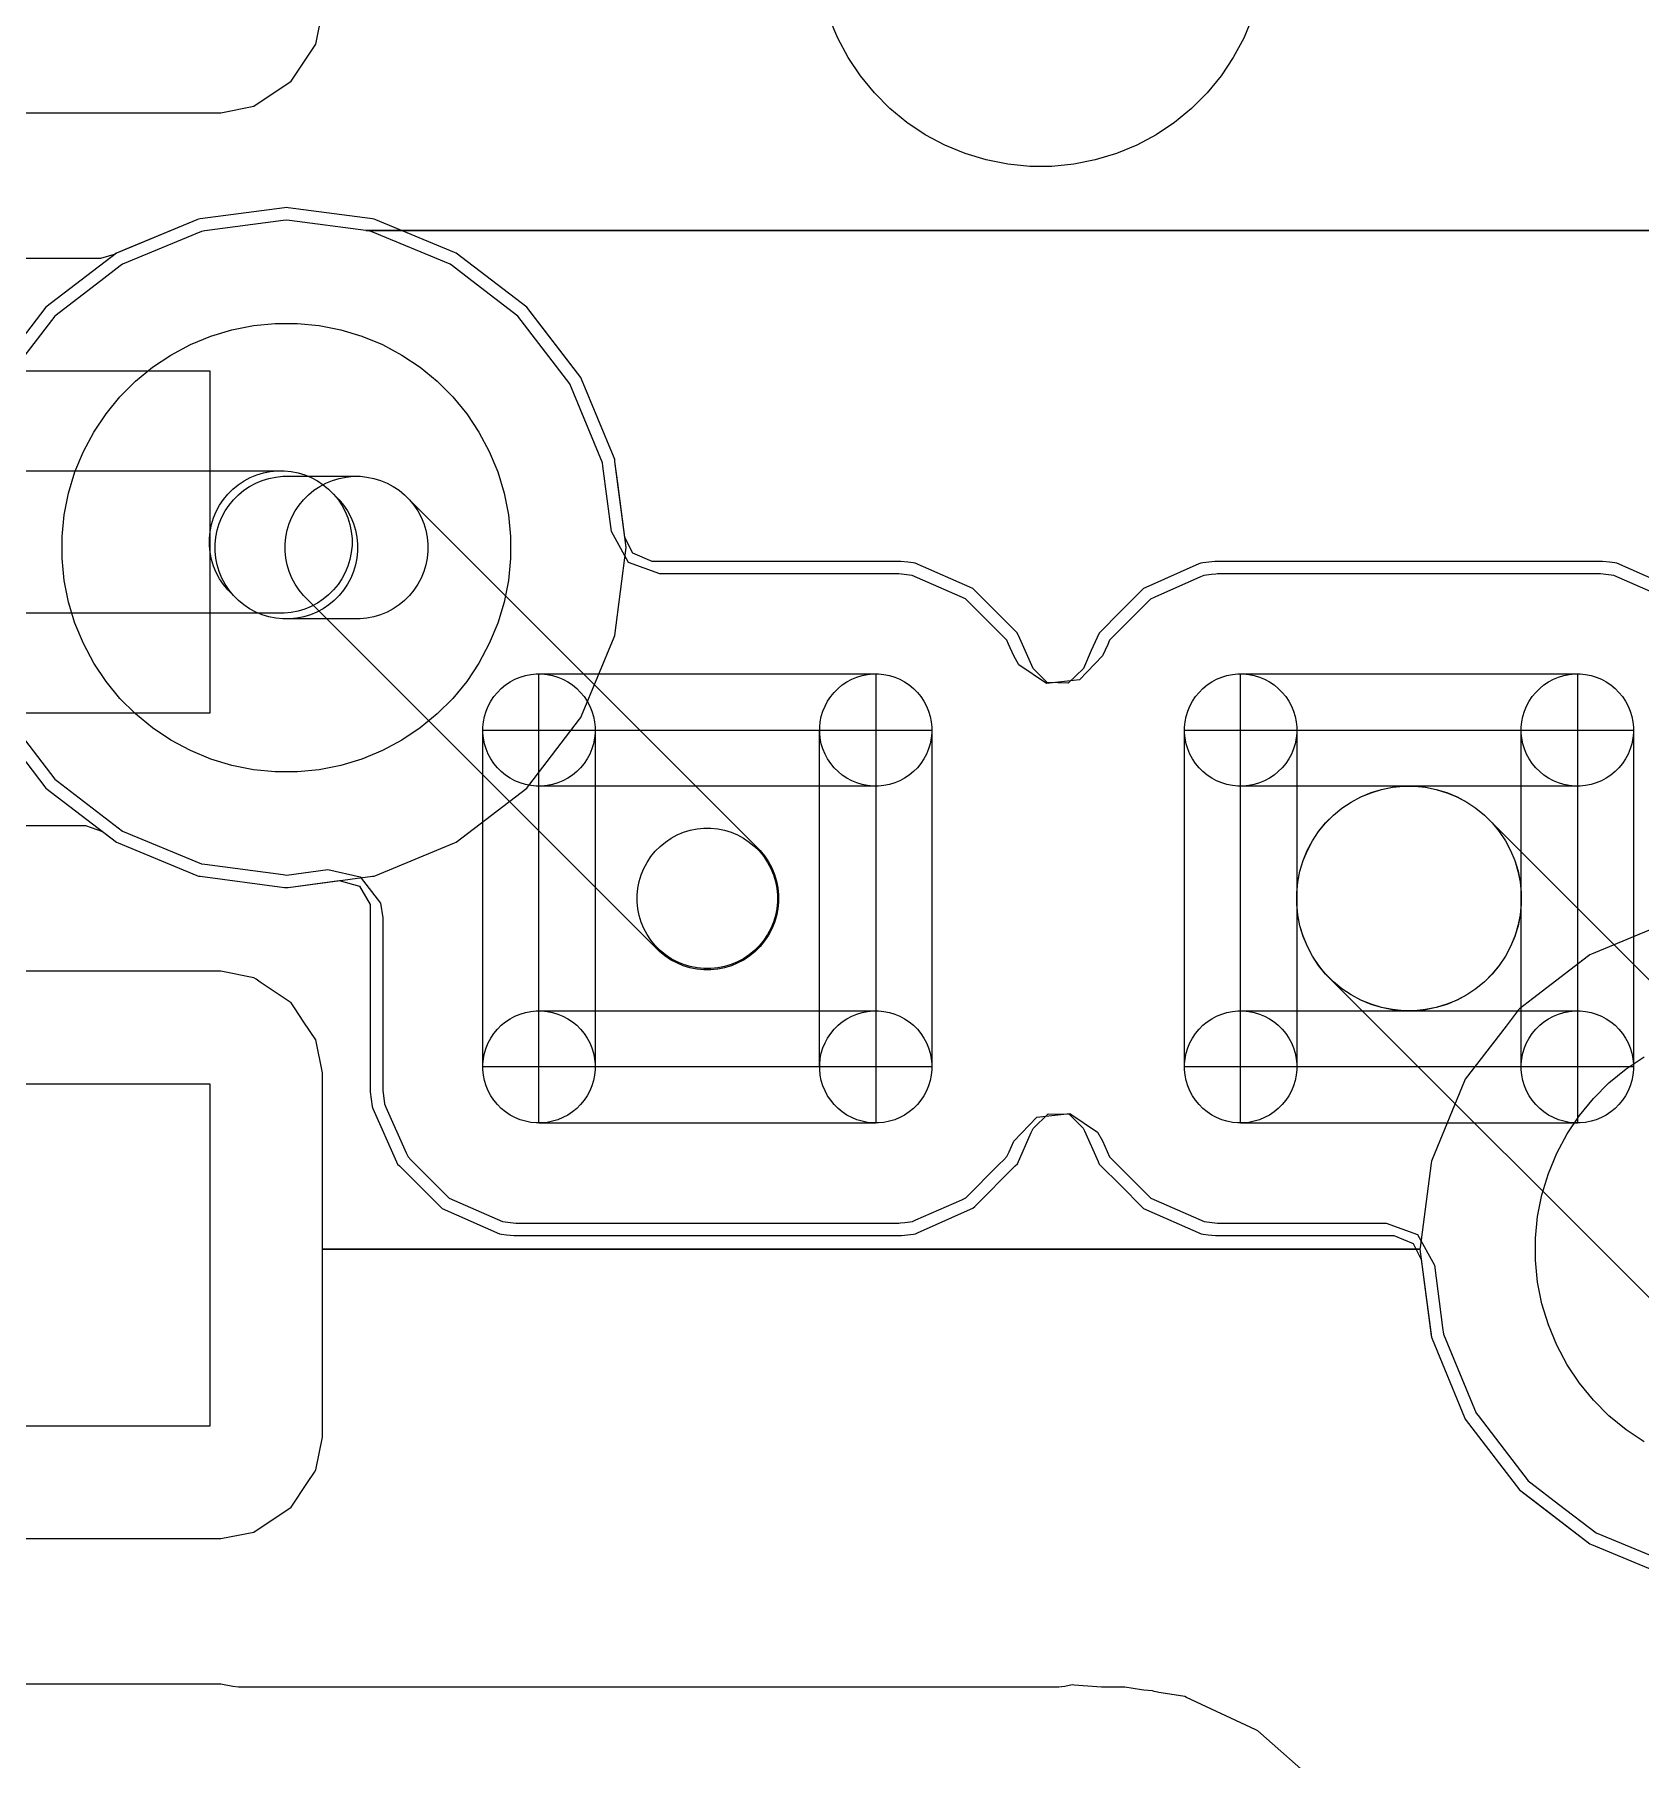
# Model space of a CAD drawing. Extents: x 125179 to 173800, y -108200 to -87800.
# Drawn here: x 146807 to 149669, y -100037 to -96965 of the extents above; entities that cross this region are included whole.
import ezdxf

# ---------------------------------------------------------------- set-up
doc = ezdxf.new("R2010")
doc.units = 0
doc.layers.add('L2D0_Cu1', color=1, linetype='CONTINUOUS')
doc.layers.add('L4D0_Cu2', color=2, linetype='CONTINUOUS')

msp = doc.modelspace()

# ---------------------------------------------------------------- linework, layer by layer
at = {"layer": 'L2D0_Cu1'}
for points in [[(145187.751, -97103.9), (147139.548, -97103.9), (147198.031, -97092.267), (147264.352, -97047.952), (147308.667, -96981.631), (147320.3, -96923.148)], [(148976.618, -96934.756), (148961.596, -96971.022), (148943.091, -97005.641), (148921.283, -97038.28), (148896.38, -97068.624), (148868.624, -97096.38), (148838.28, -97121.283), (148805.641, -97143.091), (148771.022, -97161.596), (148734.756, -97176.618), (148697.192, -97188.013), (148658.692, -97195.671), (148619.627, -97199.518), (148580.373, -97199.518), (148541.308, -97195.671), (148502.808, -97188.013), (148465.244, -97176.618), (148428.978, -97161.596), (148394.359, -97143.091), (148361.72, -97121.283), (148331.376, -97096.38), (148303.62, -97068.624), (148278.717, -97038.28), (148256.909, -97005.641), (148238.404, -96971.022), (148223.382, -96934.756)], [(144890.252, -98373.9), (146898.425, -98373.9), (146928.252, -98384.024), (146953.159, -98403.136), (146956.122, -98404.363), (146956.125, -98404.365), (147096.272, -98462.416), (147096.276, -98462.417), (147099.238, -98463.644), (147102.419, -98464.063), (147102.42, -98464.063), (147252.817, -98483.863), (147256, -98484.282), (147259.183, -98483.863), (147409.58, -98464.063), (147409.581, -98464.063), (147412.762, -98463.644), (147415.724, -98462.417), (147415.728, -98462.416), (147555.875, -98404.365), (147555.878, -98404.363), (147558.841, -98403.136), (147684.282, -98306.882), (147687.77, -98302.337), (147778.58, -98183.99), (147780.536, -98181.441), (147781.765, -98178.475), (147839.816, -98038.328), (147839.817, -98038.324), (147841.044, -98035.362), (147861.682, -97878.6), (147846.577, -97763.863), (147841.463, -97725.02), (147841.463, -97725.019), (147841.044, -97721.838), (147839.817, -97718.876), (147839.816, -97718.872), (147781.765, -97578.725), (147781.763, -97578.722), (147780.536, -97575.759), (147707.624, -97480.738), (147686.238, -97452.867), (147684.282, -97450.318), (147558.841, -97354.064), (147555.878, -97352.837), (147555.875, -97352.835), (147415.728, -97294.784), (147415.724, -97294.783), (147412.762, -97293.556), (147409.581, -97293.137), (147409.58, -97293.137), (147259.183, -97273.337), (147256, -97272.918), (147252.817, -97273.337), (147102.42, -97293.137), (147102.419, -97293.137), (147099.238, -97293.556), (147096.276, -97294.783), (147096.272, -97294.784), (146968.721, -97347.618), (146953.159, -97354.064), (146950.612, -97356.019), (146949.369, -97356.736), (146924.87, -97363.3), (145349.151, -97363.3)], [(146623.761, -97741.6), (147252.239, -97741.6), (147264.657, -97742.823), (147276.896, -97745.257), (147288.837, -97748.88), (147300.365, -97753.655), (147311.37, -97759.537), (147321.745, -97766.47), (147331.391, -97774.386), (147340.214, -97783.209), (147348.13, -97792.855), (147355.063, -97803.23), (147360.945, -97814.235), (147365.72, -97825.763), (147369.343, -97837.704), (147371.777, -97849.943), (147373, -97862.361), (147373, -97874.839), (147371.777, -97887.257), (147369.343, -97899.496), (147365.72, -97911.437), (147360.945, -97922.965), (147355.063, -97933.97), (147348.13, -97944.345), (147340.214, -97953.991), (147331.391, -97962.814), (147321.745, -97970.73), (147311.37, -97977.663), (147300.365, -97983.545), (147288.837, -97988.32), (147276.896, -97991.943), (147264.657, -97994.377), (147252.239, -97995.6), (146623.761, -97995.6)], [(149721.272, -98544.784), (149581.125, -98602.835), (149581.122, -98602.837), (149578.159, -98604.064), (149575.61, -98606.02), (149476.101, -98682.376), (149452.718, -98700.318), (149450.762, -98702.867), (149429.189, -98730.982), (149356.464, -98825.759), (149355.237, -98828.722), (149355.235, -98828.725), (149297.184, -98968.872), (149297.183, -98968.876), (149295.956, -98971.838), (149295.537, -98975.019), (149295.537, -98975.02), (149275.737, -99125.417), (149275.318, -99128.6), (147320.3, -99128.6), (147320.3, -98814.052), (147308.667, -98755.569), (147287.385, -98723.718), (147270.442, -98698.362), (147264.352, -98689.248), (147209.63, -98652.683), (147202.045, -98647.615), (147198.031, -98644.933), (147139.548, -98633.3), (144890.252, -98633.3)], [(149675.359, -99471.691), (149642.72, -99449.883), (149612.376, -99424.98), (149584.62, -99397.224), (149559.717, -99366.88), (149537.909, -99334.241), (149519.404, -99299.622), (149504.382, -99263.356), (149492.987, -99225.792), (149485.329, -99187.292), (149481.482, -99148.227), (149481.482, -99108.973), (149485.329, -99069.908), (149492.987, -99031.408), (149504.382, -98993.844), (149519.404, -98957.578), (149537.909, -98922.959), (149559.717, -98890.32), (149584.62, -98859.976), (149612.376, -98832.22), (149642.72, -98807.317), (149675.359, -98785.509)], [(145349.248, -99643.9), (147139.548, -99643.9), (147198.031, -99632.267), (147264.352, -99587.952), (147293.686, -99544.052), (147305.985, -99525.645), (147308.667, -99521.631), (147320.3, -99463.148), (147320.3, -99128.6), (149275.318, -99128.6), (149295.956, -99285.362), (149297.183, -99288.324), (149297.184, -99288.328), (149355.235, -99428.475), (149356.464, -99431.441), (149452.718, -99556.882), (149578.159, -99653.136), (149581.122, -99654.363), (149581.125, -99654.365), (149721.272, -99712.416)], [(149094.07, -100081.28), (148986.612, -99986.377), (148983.454, -99984.894), (148983.452, -99984.893), (148859.994, -99926.929), (148859.993, -99926.929), (148856.837, -99925.447), (148853.394, -99924.911), (148853.391, -99924.91), (148810.409, -99918.218), (148805.62, -99916.965), (148805.618, -99916.973), (148802.207, -99916.228), (148798.937, -99915.007), (148783.701, -99913.895), (148779.732, -99913.442), (148749.857, -99908.79), (148749.85, -99908.789), (148747.991, -99908.5), (148711.587, -99908.5), (148708.019, -99908.37), (148659.431, -99904.823), (148655.951, -99904.569), (148642.741, -99907.407), (148632.449, -99908.5), (147170.513, -99908.5), (147160.956, -99907.558), (147139.548, -99903.3), (145187.899, -99903.3)]]:
    msp.add_lwpolyline(points, dxfattribs=at)
for points in [[(147236.373, -98278.118), (147197.308, -98274.271), (147158.808, -98266.613), (147121.244, -98255.218), (147084.978, -98240.196), (147050.359, -98221.691), (147017.72, -98199.883), (146987.376, -98174.98), (146959.62, -98147.224), (146934.717, -98116.88), (146912.909, -98084.241), (146894.404, -98049.622), (146879.382, -98013.356), (146867.987, -97975.792), (146860.329, -97937.292), (146856.482, -97898.227), (146856.482, -97858.973), (146860.329, -97819.908), (146867.987, -97781.408), (146879.382, -97743.844), (146894.404, -97707.578), (146912.909, -97672.959), (146934.717, -97640.32), (146959.62, -97609.976), (146987.376, -97582.22), (147017.72, -97557.317), (147050.359, -97535.509), (147084.978, -97517.004), (147121.244, -97501.982), (147158.808, -97490.587), (147197.308, -97482.929), (147236.373, -97479.082), (147275.627, -97479.082), (147314.692, -97482.929), (147353.192, -97490.587), (147390.756, -97501.982), (147427.022, -97517.004), (147461.641, -97535.509), (147494.28, -97557.317), (147524.624, -97582.22), (147552.38, -97609.976), (147577.283, -97640.32), (147599.091, -97672.959), (147617.596, -97707.578), (147632.618, -97743.844), (147644.013, -97781.408), (147651.671, -97819.908), (147655.518, -97858.973), (147655.518, -97898.227), (147651.671, -97937.292), (147644.013, -97975.792), (147632.618, -98013.356), (147617.596, -98049.622), (147599.091, -98084.241), (147577.283, -98116.88), (147552.38, -98147.224), (147524.624, -98174.98), (147494.28, -98199.883), (147461.641, -98221.691), (147427.022, -98240.196), (147390.756, -98255.218), (147353.192, -98266.613), (147314.692, -98274.271), (147275.627, -98278.118)], [(144910, -98173.4), (144910, -97563.8), (147119.8, -97563.8), (147119.8, -98173.4)], [(147249.761, -98005.6), (147237.343, -98004.377), (147225.104, -98001.943), (147213.163, -97998.32), (147201.635, -97993.545), (147190.63, -97987.663), (147180.255, -97980.73), (147170.609, -97972.814), (147151.786, -97953.991), (147143.87, -97944.345), (147136.937, -97933.97), (147131.055, -97922.965), (147126.28, -97911.437), (147122.657, -97899.496), (147120.223, -97887.257), (147119, -97874.839), (147119, -97862.361), (147120.223, -97849.943), (147122.657, -97837.704), (147126.28, -97825.763), (147131.055, -97814.235), (147136.937, -97803.23), (147143.87, -97792.855), (147151.786, -97783.209), (147160.609, -97774.386), (147170.255, -97766.47), (147180.63, -97759.537), (147191.635, -97753.655), (147203.163, -97748.88), (147215.104, -97745.257), (147227.343, -97742.823), (147239.761, -97741.6), (147252.239, -97741.6), (147264.657, -97742.823), (147276.896, -97745.257), (147288.837, -97748.88), (147300.365, -97753.655), (147311.37, -97759.537), (147321.745, -97766.47), (147331.391, -97774.386), (147350.214, -97793.209), (147358.13, -97802.855), (147365.063, -97813.23), (147370.945, -97824.235), (147375.72, -97835.763), (147379.343, -97847.704), (147381.777, -97859.943), (147383, -97872.361), (147383, -97884.839), (147381.777, -97897.257), (147379.343, -97909.496), (147375.72, -97921.437), (147370.945, -97932.965), (147365.063, -97943.97), (147358.13, -97954.345), (147350.214, -97963.991), (147341.391, -97972.814), (147331.745, -97980.73), (147321.37, -97987.663), (147310.365, -97993.545), (147298.837, -97998.32), (147286.896, -98001.943), (147274.657, -98004.377), (147262.239, -98005.6)], [(144910, -99443.4), (144910, -98833.8), (147119.8, -98833.8), (147119.8, -99443.4)]]:
    msp.add_lwpolyline(points, close=True, dxfattribs=at)
at = {"layer": 'L4D0_Cu2'}
for points in [[(156400, -97313.945), (147397.549, -97313.945), (147261.621, -97296.05), (147256, -97295.31), (147250.379, -97296.05), (147110.653, -97314.445), (147110.652, -97314.445), (147105.033, -97315.185), (146964.355, -97373.456), (146959.857, -97376.907), (146959.856, -97376.908), (146925.416, -97403.335), (146843.552, -97466.152), (146750.856, -97586.955), (146692.585, -97727.633), (146672.71, -97878.6), (140497.611, -97878.6), (141080.234, -97296.05), (141591.6, -96784.749), (156400, -96784.749)], [(148976.618, -96934.756), (148961.596, -96971.022), (148943.091, -97005.641), (148921.283, -97038.28), (148896.38, -97068.624), (148868.624, -97096.38), (148838.28, -97121.283), (148805.641, -97143.091), (148771.022, -97161.596), (148734.756, -97176.618), (148697.192, -97188.013), (148658.692, -97195.671), (148619.627, -97199.518), (148580.373, -97199.518), (148541.308, -97195.671), (148502.808, -97188.013), (148465.244, -97176.618), (148428.978, -97161.596), (148394.359, -97143.091), (148361.72, -97121.283), (148331.376, -97096.38), (148303.62, -97068.624), (148278.717, -97038.28), (148256.909, -97005.641), (148238.404, -96971.022), (148223.382, -96934.756)], [(149728.813, -97951.359), (149626.427, -97906.094), (149622.771, -97905.668), (149622.768, -97905.667), (149613.376, -97904.572), (149600.746, -97903.1), (148911.454, -97903.1), (148910.029, -97903.27), (148910.022, -97903.27), (148888.9, -97905.784), (148888.899, -97905.784), (148885.254, -97906.218), (148881.899, -97907.708), (148881.896, -97907.709), (148787.082, -97949.824), (148787.081, -97949.825), (148782.947, -97951.661), (148779.752, -97954.862), (148779.75, -97954.863), (148743.513, -97991.163), (148703.859, -98030.887), (148690.094, -98062.023), (148675.928, -98094.064), (148648.791, -98119.95), (148611.299, -98119.067), (148586.331, -98094.142), (148586.297, -98094.064), (148560.222, -98035.362), (148559.876, -98034.582), (148559.875, -98034.581), (148558.039, -98030.447), (148554.838, -98027.252), (148554.837, -98027.25), (148482.323, -97954.863), (148478.813, -97951.359), (148376.427, -97906.094), (148372.771, -97905.668), (148372.768, -97905.667), (148363.376, -97904.572), (148350.746, -97903.1), (147907.88, -97903.1), (147873.232, -97888.748), (147859.299, -97860.496), (147841.463, -97725.02), (147841.463, -97725.019), (147841.044, -97721.838), (147839.817, -97718.876), (147839.816, -97718.872), (147781.765, -97578.725), (147781.763, -97578.722), (147780.536, -97575.759), (147684.282, -97450.318), (147558.841, -97354.064), (147555.878, -97352.837), (147555.875, -97352.835), (147415.728, -97294.784), (147415.724, -97294.783), (147412.762, -97293.556), (147409.581, -97293.137), (147409.58, -97293.137), (147259.183, -97273.337), (147256, -97272.918), (147252.817, -97273.337), (147102.42, -97293.137), (147102.419, -97293.137), (147099.238, -97293.556), (147096.276, -97294.783), (147096.272, -97294.784), (146956.125, -97352.835), (146956.122, -97352.837), (146953.159, -97354.064), (146827.718, -97450.318), (146731.464, -97575.759)], [(149716.054, -97969.993), (149621.232, -97928.073), (149597.449, -97925.3), (149260.142, -97925.3), (148914.752, -97925.301), (148912.217, -97925.603), (148912.209, -97925.603), (148904.33, -97926.541), (148890.487, -97928.187), (148884.556, -97930.821), (148884.554, -97930.822), (148803.04, -97967.029), (148803.038, -97967.031), (148795.738, -97970.273), (148790.093, -97975.928), (148731.321, -98034.803), (148722.493, -98043.646), (148719.263, -98050.952), (148710.194, -98071.466), (148669.204, -98114.138), (148610.375, -98120.477), (148561.234, -98087.52), (148552.028, -98071.607), (148542.67, -98050.539), (148539.427, -98043.238), (148503.136, -98007.01), (148471.707, -97975.636), (148466.054, -97969.993), (148371.232, -97928.073), (148347.449, -97925.3), (148328.458, -97925.3), (147921.297, -97925.301), (147865.696, -97905.064), (147835.537, -97850.092), (147820.155, -97733.252), (147820.155, -97733.25), (147819.415, -97727.633), (147761.144, -97586.955), (147668.448, -97466.152), (147586.584, -97403.335), (147552.144, -97376.908), (147552.143, -97376.907), (147547.645, -97373.456), (147406.967, -97315.185), (147401.348, -97314.445), (147401.347, -97314.445), (147397.549, -97313.945), (156400, -97313.945)], [(146750.856, -98170.245), (146843.552, -98291.048), (146848.052, -98294.501), (146887.192, -98324.534), (146964.355, -98383.744), (147105.033, -98442.015), (147110.652, -98442.755), (147110.653, -98442.755), (147250.379, -98461.15), (147256, -98461.89), (147330.011, -98452.146), (147387.776, -98464.952), (147423.796, -98511.895), (147427.8, -98537.906), (147427.801, -98692.475), (147427.801, -98844.948), (147430.687, -98869.213), (147433.321, -98875.144), (147433.322, -98875.146), (147469.529, -98956.66), (147469.53, -98956.661), (147472.773, -98963.962), (147478.428, -98969.607), (147540.201, -99031.272), (147546.146, -99037.207), (147640.968, -99079.127), (147664.751, -99081.9), (148002.058, -99081.9), (148347.448, -99081.899), (148349.983, -99081.597), (148349.991, -99081.597), (148357.87, -99080.659), (148371.713, -99079.013), (148377.644, -99076.379), (148377.646, -99076.378), (148459.16, -99040.171), (148459.162, -99040.169), (148466.462, -99036.927), (148525.653, -98977.633), (148534.064, -98969.207), (148539.707, -98963.554), (148543.548, -98954.867), (148552.006, -98935.734), (148592.996, -98893.062), (148651.825, -98886.723), (148700.966, -98919.68), (148710.172, -98935.593), (148722.773, -98963.962), (148728.428, -98969.607), (148790.201, -99031.272), (148796.146, -99037.207), (148890.968, -99079.127), (148914.751, -99081.9), (148925.939, -99081.9), (149215.704, -99081.899), (149271.304, -99102.136), (149301.463, -99157.108), (149316.057, -99267.957), (149317.585, -99279.567), (149375.856, -99420.245), (149379.307, -99424.743), (149379.308, -99424.744), (149425.51, -99484.955), (149468.552, -99541.048), (149473.052, -99544.501), (149522.516, -99582.456), (149589.355, -99633.744), (149730.033, -99692.015)], [(146731.464, -98181.441), (146827.718, -98306.882), (146953.159, -98403.136), (146956.122, -98404.363), (146956.125, -98404.365), (147096.272, -98462.416), (147096.276, -98462.417), (147099.238, -98463.644), (147102.419, -98464.063), (147102.42, -98464.063), (147252.817, -98483.863), (147256, -98484.282), (147259.183, -98483.863), (147350.204, -98471.88), (147386.429, -98481.587), (147405.181, -98514.065), (147405.6, -98520.461), (147405.6, -98848.246), (147408.718, -98874.446), (147410.208, -98877.801), (147410.209, -98877.804), (147452.324, -98972.618), (147454.161, -98976.753), (147457.362, -98979.948), (147457.363, -98979.95), (147490.856, -99013.384), (147533.387, -99055.841), (147635.773, -99101.106), (147639.429, -99101.532), (147639.432, -99101.533), (147648.176, -99102.552), (147661.454, -99104.1), (148350.746, -99104.1), (148352.171, -99103.93), (148352.178, -99103.93), (148373.3, -99101.416), (148373.301, -99101.416), (148376.946, -99100.982), (148380.301, -99099.492), (148380.304, -99099.491), (148475.118, -99057.376), (148475.119, -99057.375), (148479.253, -99055.539), (148482.448, -99052.338), (148482.45, -99052.337), (148554.71, -98979.95), (148558.341, -98976.313), (148582.9, -98920.763), (148586.272, -98913.136), (148613.409, -98887.25), (148650.901, -98888.133), (148675.869, -98913.058), (148677.889, -98917.606), (148702.127, -98972.173), (148704.161, -98976.753), (148707.362, -98979.948), (148707.363, -98979.95), (148740.856, -99013.384), (148783.387, -99055.841), (148885.773, -99101.106), (148889.429, -99101.532), (148889.432, -99101.533), (148898.176, -99102.552), (148911.454, -99104.1), (149229.12, -99104.1), (149263.768, -99118.452), (149277.701, -99146.704), (149295.537, -99282.18), (149295.956, -99285.362), (149297.183, -99288.324), (149297.184, -99288.328), (149355.235, -99428.475), (149356.464, -99431.441), (149452.718, -99556.882), (149455.267, -99558.838), (149477.319, -99575.759), (149578.159, -99653.136), (149581.122, -99654.363), (149581.125, -99654.365), (149721.272, -99712.416)], [(149746.538, -99276.98), (149107.642, -98638.186), (149095.174, -98622.996), (149084.256, -98606.658), (149074.991, -98589.329), (149067.469, -98571.174), (149061.764, -98552.37), (149057.928, -98533.097), (149056.001, -98513.541), (149055.999, -98493.891), (149057.924, -98474.334), (149061.756, -98455.061), (149067.459, -98436.256), (149074.977, -98418.1), (149084.239, -98400.769), (149095.155, -98384.429), (149107.62, -98369.238), (149121.514, -98355.342), (149136.704, -98342.874), (149153.042, -98331.956), (149170.371, -98322.691), (149188.526, -98315.169), (149207.33, -98309.464), (149226.603, -98305.628), (149246.159, -98303.701), (149265.809, -98303.699), (149285.366, -98305.624), (149304.639, -98309.456), (149323.444, -98315.159), (149341.6, -98322.677), (149358.931, -98331.939), (149375.271, -98342.855), (149390.462, -98355.32), (150029.358, -98994.114)], [(149675.359, -99471.691), (149642.72, -99449.883), (149612.376, -99424.98), (149584.62, -99397.224), (149559.717, -99366.88), (149537.909, -99334.241), (149519.404, -99299.622), (149504.382, -99263.356), (149492.987, -99225.792), (149485.329, -99187.292), (149481.482, -99148.227), (149481.482, -99108.973), (149485.329, -99069.908), (149492.987, -99031.408), (149504.382, -98993.844), (149519.404, -98957.578), (149537.909, -98922.959), (149559.717, -98890.32), (149584.62, -98859.976), (149612.376, -98832.22), (149642.72, -98807.317), (149675.359, -98785.509)]]:
    msp.add_lwpolyline(points, dxfattribs=at)
for points in [[(147236.373, -98278.118), (147197.308, -98274.271), (147158.808, -98266.613), (147121.244, -98255.218), (147084.978, -98240.196), (147050.359, -98221.691), (147017.72, -98199.883), (146987.376, -98174.98), (146959.62, -98147.224), (146934.717, -98116.88), (146912.909, -98084.241), (146894.404, -98049.622), (146879.382, -98013.356), (146867.987, -97975.792), (146860.329, -97937.292), (146856.482, -97898.227), (146856.482, -97858.973), (146860.329, -97819.908), (146867.987, -97781.408), (146879.382, -97743.844), (146894.404, -97707.578), (146912.909, -97672.959), (146934.717, -97640.32), (146959.62, -97609.976), (146987.376, -97582.22), (147017.72, -97557.317), (147050.359, -97535.509), (147084.978, -97517.004), (147121.244, -97501.982), (147158.808, -97490.587), (147197.308, -97482.929), (147236.373, -97479.082), (147275.627, -97479.082), (147314.692, -97482.929), (147353.192, -97490.587), (147390.756, -97501.982), (147427.022, -97517.004), (147461.641, -97535.509), (147494.28, -97557.317), (147524.624, -97582.22), (147552.38, -97609.976), (147577.283, -97640.32), (147599.091, -97672.959), (147617.596, -97707.578), (147632.618, -97743.844), (147644.013, -97781.408), (147651.671, -97819.908), (147655.518, -97858.973), (147655.518, -97898.227), (147651.671, -97937.292), (147644.013, -97975.792), (147632.618, -98013.356), (147617.596, -98049.622), (147599.091, -98084.241), (147577.283, -98116.88), (147552.38, -98147.224), (147524.624, -98174.98), (147494.28, -98199.883), (147461.641, -98221.691), (147427.022, -98240.196), (147390.756, -98255.218), (147353.192, -98266.613), (147314.692, -98274.271), (147275.627, -98278.118)], [(147249.761, -98005.6), (147237.343, -98004.377), (147225.104, -98001.943), (147213.163, -97998.32), (147201.635, -97993.545), (147190.63, -97987.663), (147180.255, -97980.73), (147170.609, -97972.814), (147161.786, -97963.991), (147153.87, -97954.345), (147146.937, -97943.97), (147141.055, -97932.965), (147136.28, -97921.437), (147132.657, -97909.496), (147130.223, -97897.257), (147129, -97884.839), (147129, -97872.361), (147130.223, -97859.943), (147132.657, -97847.704), (147136.28, -97835.763), (147141.055, -97824.235), (147146.937, -97813.23), (147153.87, -97802.855), (147161.786, -97793.209), (147170.609, -97784.386), (147180.255, -97776.47), (147190.63, -97769.537), (147201.635, -97763.655), (147213.163, -97758.88), (147225.104, -97755.257), (147237.343, -97752.823), (147249.761, -97751.6), (147387.239, -97751.6), (147399.657, -97752.823), (147411.896, -97755.257), (147423.837, -97758.88), (147435.365, -97763.655), (147446.37, -97769.537), (147456.745, -97776.47), (147466.391, -97784.386), (147475.214, -97793.209), (147483.13, -97802.855), (147490.063, -97813.23), (147495.945, -97824.235), (147500.72, -97835.763), (147504.343, -97847.704), (147506.777, -97859.943), (147508, -97872.361), (147508, -97884.839), (147506.777, -97897.257), (147504.343, -97909.496), (147500.72, -97921.437), (147495.945, -97932.965), (147490.063, -97943.97), (147483.13, -97954.345), (147475.214, -97963.991), (147466.391, -97972.814), (147456.745, -97980.73), (147446.37, -97987.663), (147435.365, -97993.545), (147423.837, -97998.32), (147411.896, -98001.943), (147399.657, -98004.377), (147387.239, -98005.6)], [(147999.761, -98630.6), (147987.343, -98629.377), (147975.104, -98626.943), (147963.163, -98623.32), (147951.635, -98618.545), (147940.63, -98612.663), (147930.255, -98605.73), (147920.609, -98597.814), (147286.786, -97963.991), (147278.87, -97954.345), (147271.937, -97943.97), (147266.055, -97932.965), (147261.28, -97921.437), (147257.657, -97909.496), (147255.223, -97897.257), (147254, -97884.839), (147254, -97872.361), (147255.223, -97859.943), (147257.657, -97847.704), (147261.28, -97835.763), (147266.055, -97824.235), (147271.937, -97813.23), (147278.87, -97802.855), (147286.786, -97793.209), (147295.609, -97784.386), (147305.255, -97776.47), (147315.63, -97769.537), (147326.635, -97763.655), (147338.163, -97758.88), (147350.104, -97755.257), (147362.343, -97752.823), (147374.761, -97751.6), (147387.239, -97751.6), (147399.657, -97752.823), (147411.896, -97755.257), (147423.837, -97758.88), (147435.365, -97763.655), (147446.37, -97769.537), (147456.745, -97776.47), (147466.391, -97784.386), (148100.214, -98418.209), (148108.13, -98427.855), (148115.063, -98438.23), (148120.945, -98449.235), (148125.72, -98460.763), (148129.343, -98472.704), (148131.777, -98484.943), (148133, -98497.361), (148133, -98509.839), (148131.777, -98522.257), (148129.343, -98534.496), (148125.72, -98546.437), (148120.945, -98557.965), (148115.063, -98568.97), (148108.13, -98579.345), (148100.214, -98588.991), (148091.391, -98597.814), (148081.745, -98605.73), (148071.37, -98612.663), (148060.365, -98618.545), (148048.837, -98623.32), (148036.896, -98626.943), (148024.657, -98629.377), (148012.239, -98630.6)], [(147701.193, -98303.48), (147691.427, -98302.518), (147681.802, -98300.603), (147672.411, -98297.754), (147663.344, -98293.999), (147654.69, -98289.373), (147646.53, -98283.921), (147638.944, -98277.695), (147632.005, -98270.756), (147625.779, -98263.17), (147620.327, -98255.01), (147615.701, -98246.356), (147611.946, -98237.289), (147609.097, -98227.898), (147607.182, -98218.273), (147606.22, -98208.507), (147606.22, -98198.693), (147607.182, -98188.927), (147609.097, -98179.302), (147611.946, -98169.911), (147615.701, -98160.844), (147620.327, -98152.19), (147625.779, -98144.03), (147632.005, -98136.444), (147638.944, -98129.505), (147646.53, -98123.279), (147654.69, -98117.827), (147663.344, -98113.201), (147672.411, -98109.446), (147681.802, -98106.597), (147691.427, -98104.682), (147701.193, -98103.72), (147711.007, -98103.72), (147720.773, -98104.682), (147730.398, -98106.597), (147739.789, -98109.446), (147748.856, -98113.201), (147757.51, -98117.827), (147765.67, -98123.279), (147773.256, -98129.505), (147780.195, -98136.444), (147786.421, -98144.03), (147791.873, -98152.19), (147796.499, -98160.844), (147800.254, -98169.911), (147803.103, -98179.302), (147805.018, -98188.927), (147805.98, -98198.693), (147805.98, -98208.507), (147805.018, -98218.273), (147803.103, -98227.898), (147800.254, -98237.289), (147796.499, -98246.356), (147791.873, -98255.01), (147786.421, -98263.17), (147780.195, -98270.756), (147773.256, -98277.695), (147765.67, -98283.921), (147757.51, -98289.373), (147748.856, -98293.999), (147739.789, -98297.754), (147730.398, -98300.603), (147720.773, -98302.518), (147711.007, -98303.48)], [(147706.1, -98303.6), (147706.1, -98103.6), (148306.1, -98103.6), (148306.1, -98303.6)], [(148301.193, -98303.48), (148291.427, -98302.518), (148281.802, -98300.603), (148272.411, -98297.754), (148263.344, -98293.999), (148254.69, -98289.373), (148246.53, -98283.921), (148238.944, -98277.695), (148232.005, -98270.756), (148225.779, -98263.17), (148220.327, -98255.01), (148215.701, -98246.356), (148211.946, -98237.289), (148209.097, -98227.898), (148207.182, -98218.273), (148206.22, -98208.507), (148206.22, -98198.693), (148207.182, -98188.927), (148209.097, -98179.302), (148211.946, -98169.911), (148215.701, -98160.844), (148220.327, -98152.19), (148225.779, -98144.03), (148232.005, -98136.444), (148238.944, -98129.505), (148246.53, -98123.279), (148254.69, -98117.827), (148263.344, -98113.201), (148272.411, -98109.446), (148281.802, -98106.597), (148291.427, -98104.682), (148301.193, -98103.72), (148311.007, -98103.72), (148320.773, -98104.682), (148330.398, -98106.597), (148339.789, -98109.446), (148348.856, -98113.201), (148357.51, -98117.827), (148365.67, -98123.279), (148373.256, -98129.505), (148380.195, -98136.444), (148386.421, -98144.03), (148391.873, -98152.19), (148396.499, -98160.844), (148400.254, -98169.911), (148403.103, -98179.302), (148405.018, -98188.927), (148405.98, -98198.693), (148405.98, -98208.507), (148405.018, -98218.273), (148403.103, -98227.898), (148400.254, -98237.289), (148396.499, -98246.356), (148391.873, -98255.01), (148386.421, -98263.17), (148380.195, -98270.756), (148373.256, -98277.695), (148365.67, -98283.921), (148357.51, -98289.373), (148348.856, -98293.999), (148339.789, -98297.754), (148330.398, -98300.603), (148320.773, -98302.518), (148311.007, -98303.48)], [(148951.193, -98303.48), (148941.427, -98302.518), (148931.802, -98300.603), (148922.411, -98297.754), (148913.344, -98293.999), (148904.69, -98289.373), (148896.53, -98283.921), (148888.944, -98277.695), (148882.005, -98270.756), (148875.779, -98263.17), (148870.327, -98255.01), (148865.701, -98246.356), (148861.946, -98237.289), (148859.097, -98227.898), (148857.182, -98218.273), (148856.22, -98208.507), (148856.22, -98198.693), (148857.182, -98188.927), (148859.097, -98179.302), (148861.946, -98169.911), (148865.701, -98160.844), (148870.327, -98152.19), (148875.779, -98144.03), (148882.005, -98136.444), (148888.944, -98129.505), (148896.53, -98123.279), (148904.69, -98117.827), (148913.344, -98113.201), (148922.411, -98109.446), (148931.802, -98106.597), (148941.427, -98104.682), (148951.193, -98103.72), (148961.007, -98103.72), (148970.773, -98104.682), (148980.398, -98106.597), (148989.789, -98109.446), (148998.856, -98113.201), (149007.51, -98117.827), (149015.67, -98123.279), (149023.256, -98129.505), (149030.195, -98136.444), (149036.421, -98144.03), (149041.873, -98152.19), (149046.499, -98160.844), (149050.254, -98169.911), (149053.103, -98179.302), (149055.018, -98188.927), (149055.98, -98198.693), (149055.98, -98208.507), (149055.018, -98218.273), (149053.103, -98227.898), (149050.254, -98237.289), (149046.499, -98246.356), (149041.873, -98255.01), (149036.421, -98263.17), (149030.195, -98270.756), (149023.256, -98277.695), (149015.67, -98283.921), (149007.51, -98289.373), (148998.856, -98293.999), (148989.789, -98297.754), (148980.398, -98300.603), (148970.773, -98302.518), (148961.007, -98303.48)], [(148956.1, -98303.6), (148956.1, -98103.6), (149556.1, -98103.6), (149556.1, -98303.6)], [(149551.193, -98303.48), (149541.427, -98302.518), (149531.802, -98300.603), (149522.411, -98297.754), (149513.344, -98293.999), (149504.69, -98289.373), (149496.53, -98283.921), (149488.944, -98277.695), (149482.005, -98270.756), (149475.779, -98263.17), (149470.327, -98255.01), (149465.701, -98246.356), (149461.946, -98237.289), (149459.097, -98227.898), (149457.182, -98218.273), (149456.22, -98208.507), (149456.22, -98198.693), (149457.182, -98188.927), (149459.097, -98179.302), (149461.946, -98169.911), (149465.701, -98160.844), (149470.327, -98152.19), (149475.779, -98144.03), (149482.005, -98136.444), (149488.944, -98129.505), (149496.53, -98123.279), (149504.69, -98117.827), (149513.344, -98113.201), (149522.411, -98109.446), (149531.802, -98106.597), (149541.427, -98104.682), (149551.193, -98103.72), (149561.007, -98103.72), (149570.773, -98104.682), (149580.398, -98106.597), (149589.789, -98109.446), (149598.856, -98113.201), (149607.51, -98117.827), (149615.67, -98123.279), (149623.256, -98129.505), (149630.195, -98136.444), (149636.421, -98144.03), (149641.873, -98152.19), (149646.499, -98160.844), (149650.254, -98169.911), (149653.103, -98179.302), (149655.018, -98188.927), (149655.98, -98198.693), (149655.98, -98208.507), (149655.018, -98218.273), (149653.103, -98227.898), (149650.254, -98237.289), (149646.499, -98246.356), (149641.873, -98255.01), (149636.421, -98263.17), (149630.195, -98270.756), (149623.256, -98277.695), (149615.67, -98283.921), (149607.51, -98289.373), (149598.856, -98293.999), (149589.789, -98297.754), (149580.398, -98300.603), (149570.773, -98302.518), (149561.007, -98303.48)], [(147606.1, -98803.6), (147606.1, -98203.6), (147806.1, -98203.6), (147806.1, -98803.6)], [(147706.1, -98803.6), (147706.1, -98203.6), (148306.1, -98203.6), (148306.1, -98803.6)], [(148206.1, -98803.6), (148206.1, -98203.6), (148406.1, -98203.6), (148406.1, -98803.6)], [(148856.1, -98803.6), (148856.1, -98203.6), (149056.1, -98203.6), (149056.1, -98803.6)], [(148956.1, -98803.6), (148956.1, -98203.6), (149556.1, -98203.6), (149556.1, -98803.6)], [(149456.1, -98803.6), (149456.1, -98203.6), (149656.1, -98203.6), (149656.1, -98803.6)], [(149246.175, -98703.6), (149226.619, -98701.674), (149207.345, -98697.84), (149188.541, -98692.136), (149170.386, -98684.616), (149153.055, -98675.353), (149136.716, -98664.435), (149121.526, -98651.969), (149107.631, -98638.074), (149095.165, -98622.884), (149084.247, -98606.545), (149074.984, -98589.214), (149067.464, -98571.059), (149061.76, -98552.255), (149057.926, -98532.981), (149056, -98513.425), (149056, -98493.775), (149057.926, -98474.219), (149061.76, -98454.945), (149067.464, -98436.141), (149074.984, -98417.986), (149084.247, -98400.655), (149095.165, -98384.316), (149107.631, -98369.126), (149121.526, -98355.231), (149136.716, -98342.765), (149153.055, -98331.847), (149170.386, -98322.584), (149188.541, -98315.064), (149207.345, -98309.36), (149226.619, -98305.526), (149246.175, -98303.6), (149265.925, -98303.6), (149285.481, -98305.526), (149304.755, -98309.36), (149323.559, -98315.064), (149341.714, -98322.584), (149359.045, -98331.847), (149375.384, -98342.765), (149390.574, -98355.231), (149404.469, -98369.126), (149416.935, -98384.316), (149427.853, -98400.655), (149437.116, -98417.986), (149444.636, -98436.141), (149450.34, -98454.945), (149454.174, -98474.219), (149456.1, -98493.775), (149456.1, -98513.425), (149454.174, -98532.981), (149450.34, -98552.255), (149444.636, -98571.059), (149437.116, -98589.214), (149427.853, -98606.545), (149416.935, -98622.884), (149404.469, -98638.074), (149390.574, -98651.969), (149375.384, -98664.435), (149359.045, -98675.353), (149341.714, -98684.616), (149323.559, -98692.136), (149304.755, -98697.84), (149285.481, -98701.674), (149265.925, -98703.6)], [(149246.175, -98703.7), (149226.619, -98701.774), (149207.345, -98697.94), (149188.541, -98692.236), (149170.386, -98684.716), (149153.055, -98675.453), (149136.716, -98664.535), (149121.526, -98652.069), (149107.631, -98638.174), (149095.165, -98622.984), (149084.247, -98606.645), (149074.984, -98589.314), (149067.464, -98571.159), (149061.76, -98552.355), (149057.926, -98533.081), (149056, -98513.525), (149056, -98493.775), (149057.926, -98474.219), (149061.76, -98454.945), (149067.464, -98436.141), (149074.984, -98417.986), (149084.247, -98400.655), (149095.165, -98384.316), (149107.631, -98369.126), (149121.526, -98355.231), (149136.716, -98342.765), (149153.055, -98331.847), (149170.386, -98322.584), (149188.541, -98315.064), (149207.345, -98309.36), (149226.619, -98305.526), (149246.175, -98303.6), (149265.825, -98303.6), (149285.381, -98305.526), (149304.655, -98309.36), (149323.459, -98315.064), (149341.614, -98322.584), (149358.945, -98331.847), (149375.284, -98342.765), (149390.474, -98355.231), (149404.369, -98369.126), (149416.835, -98384.316), (149427.753, -98400.655), (149437.016, -98417.986), (149444.536, -98436.141), (149450.24, -98454.945), (149454.074, -98474.219), (149456, -98493.775), (149456, -98513.525), (149454.074, -98533.081), (149450.24, -98552.355), (149444.536, -98571.159), (149437.016, -98589.314), (149427.753, -98606.645), (149416.835, -98622.984), (149404.369, -98638.174), (149390.474, -98652.069), (149375.284, -98664.535), (149358.945, -98675.453), (149341.614, -98684.716), (149323.459, -98692.236), (149304.655, -98697.94), (149285.381, -98701.774), (149265.825, -98703.7)], [(149246.175, -98703.7), (149226.619, -98701.774), (149207.345, -98697.94), (149188.541, -98692.236), (149170.386, -98684.716), (149153.055, -98675.453), (149136.716, -98664.535), (149121.526, -98652.069), (149107.631, -98638.174), (149095.165, -98622.984), (149084.247, -98606.645), (149074.984, -98589.314), (149067.464, -98571.159), (149061.76, -98552.355), (149057.926, -98533.081), (149056, -98513.525), (149056, -98493.775), (149057.926, -98474.219), (149061.76, -98454.945), (149067.464, -98436.141), (149074.984, -98417.986), (149084.247, -98400.655), (149095.165, -98384.316), (149107.631, -98369.126), (149121.526, -98355.231), (149136.716, -98342.765), (149153.055, -98331.847), (149170.386, -98322.584), (149188.541, -98315.064), (149207.345, -98309.36), (149226.619, -98305.526), (149246.175, -98303.6), (149265.825, -98303.6), (149285.381, -98305.526), (149304.655, -98309.36), (149323.459, -98315.064), (149341.614, -98322.584), (149358.945, -98331.847), (149375.284, -98342.765), (149390.474, -98355.231), (149404.369, -98369.126), (149416.835, -98384.316), (149427.753, -98400.655), (149437.016, -98417.986), (149444.536, -98436.141), (149450.24, -98454.945), (149454.074, -98474.219), (149456, -98493.775), (149456, -98513.525), (149454.074, -98533.081), (149450.24, -98552.355), (149444.536, -98571.159), (149437.016, -98589.314), (149427.753, -98606.645), (149416.835, -98622.984), (149404.369, -98638.174), (149390.474, -98652.069), (149375.284, -98664.535), (149358.945, -98675.453), (149341.614, -98684.716), (149323.459, -98692.236), (149304.655, -98697.94), (149285.381, -98701.774), (149265.825, -98703.7)], [(147999.859, -98628.6), (147987.637, -98627.396), (147975.591, -98625), (147963.838, -98621.435), (147952.491, -98616.735), (147941.66, -98610.945), (147931.448, -98604.122), (147921.954, -98596.331), (147913.269, -98587.646), (147905.478, -98578.152), (147898.655, -98567.94), (147892.865, -98557.109), (147888.165, -98545.762), (147884.6, -98534.009), (147882.204, -98521.963), (147881, -98509.741), (147881, -98497.459), (147882.204, -98485.237), (147884.6, -98473.191), (147888.165, -98461.438), (147892.865, -98450.091), (147898.655, -98439.26), (147905.478, -98429.048), (147913.269, -98419.554), (147921.954, -98410.869), (147931.448, -98403.078), (147941.66, -98396.255), (147952.491, -98390.465), (147963.838, -98385.765), (147975.591, -98382.2), (147987.637, -98379.804), (147999.859, -98378.6), (148012.241, -98378.6), (148024.463, -98379.804), (148036.509, -98382.2), (148048.262, -98385.765), (148059.609, -98390.465), (148070.44, -98396.255), (148080.652, -98403.078), (148090.146, -98410.869), (148098.831, -98419.554), (148106.622, -98429.048), (148113.445, -98439.26), (148119.235, -98450.091), (148123.935, -98461.438), (148127.5, -98473.191), (148129.896, -98485.237), (148131.1, -98497.459), (148131.1, -98509.741), (148129.896, -98521.963), (148127.5, -98534.009), (148123.935, -98545.762), (148119.235, -98557.109), (148113.445, -98567.94), (148106.622, -98578.152), (148098.831, -98587.646), (148090.146, -98596.331), (148080.652, -98604.122), (148070.44, -98610.945), (148059.609, -98616.735), (148048.262, -98621.435), (148036.509, -98625), (148024.463, -98627.396), (148012.241, -98628.6)], [(147701.193, -98903.48), (147691.427, -98902.518), (147681.802, -98900.603), (147672.411, -98897.754), (147663.344, -98893.999), (147654.69, -98889.373), (147646.53, -98883.921), (147638.944, -98877.695), (147632.005, -98870.756), (147625.779, -98863.17), (147620.327, -98855.01), (147615.701, -98846.356), (147611.946, -98837.289), (147609.097, -98827.898), (147607.182, -98818.273), (147606.22, -98808.507), (147606.22, -98798.693), (147607.182, -98788.927), (147609.097, -98779.302), (147611.946, -98769.911), (147615.701, -98760.844), (147620.327, -98752.19), (147625.779, -98744.03), (147632.005, -98736.444), (147638.944, -98729.505), (147646.53, -98723.279), (147654.69, -98717.827), (147663.344, -98713.201), (147672.411, -98709.446), (147681.802, -98706.597), (147691.427, -98704.682), (147701.193, -98703.72), (147711.007, -98703.72), (147720.773, -98704.682), (147730.398, -98706.597), (147739.789, -98709.446), (147748.856, -98713.201), (147757.51, -98717.827), (147765.67, -98723.279), (147773.256, -98729.505), (147780.195, -98736.444), (147786.421, -98744.03), (147791.873, -98752.19), (147796.499, -98760.844), (147800.254, -98769.911), (147803.103, -98779.302), (147805.018, -98788.927), (147805.98, -98798.693), (147805.98, -98808.507), (147805.018, -98818.273), (147803.103, -98827.898), (147800.254, -98837.289), (147796.499, -98846.356), (147791.873, -98855.01), (147786.421, -98863.17), (147780.195, -98870.756), (147773.256, -98877.695), (147765.67, -98883.921), (147757.51, -98889.373), (147748.856, -98893.999), (147739.789, -98897.754), (147730.398, -98900.603), (147720.773, -98902.518), (147711.007, -98903.48)], [(147706.1, -98903.6), (147706.1, -98703.6), (148306.1, -98703.6), (148306.1, -98903.6)], [(148301.193, -98903.48), (148291.427, -98902.518), (148281.802, -98900.603), (148272.411, -98897.754), (148263.344, -98893.999), (148254.69, -98889.373), (148246.53, -98883.921), (148238.944, -98877.695), (148232.005, -98870.756), (148225.779, -98863.17), (148220.327, -98855.01), (148215.701, -98846.356), (148211.946, -98837.289), (148209.097, -98827.898), (148207.182, -98818.273), (148206.22, -98808.507), (148206.22, -98798.693), (148207.182, -98788.927), (148209.097, -98779.302), (148211.946, -98769.911), (148215.701, -98760.844), (148220.327, -98752.19), (148225.779, -98744.03), (148232.005, -98736.444), (148238.944, -98729.505), (148246.53, -98723.279), (148254.69, -98717.827), (148263.344, -98713.201), (148272.411, -98709.446), (148281.802, -98706.597), (148291.427, -98704.682), (148301.193, -98703.72), (148311.007, -98703.72), (148320.773, -98704.682), (148330.398, -98706.597), (148339.789, -98709.446), (148348.856, -98713.201), (148357.51, -98717.827), (148365.67, -98723.279), (148373.256, -98729.505), (148380.195, -98736.444), (148386.421, -98744.03), (148391.873, -98752.19), (148396.499, -98760.844), (148400.254, -98769.911), (148403.103, -98779.302), (148405.018, -98788.927), (148405.98, -98798.693), (148405.98, -98808.507), (148405.018, -98818.273), (148403.103, -98827.898), (148400.254, -98837.289), (148396.499, -98846.356), (148391.873, -98855.01), (148386.421, -98863.17), (148380.195, -98870.756), (148373.256, -98877.695), (148365.67, -98883.921), (148357.51, -98889.373), (148348.856, -98893.999), (148339.789, -98897.754), (148330.398, -98900.603), (148320.773, -98902.518), (148311.007, -98903.48)], [(148951.193, -98903.48), (148941.427, -98902.518), (148931.802, -98900.603), (148922.411, -98897.754), (148913.344, -98893.999), (148904.69, -98889.373), (148896.53, -98883.921), (148888.944, -98877.695), (148882.005, -98870.756), (148875.779, -98863.17), (148870.327, -98855.01), (148865.701, -98846.356), (148861.946, -98837.289), (148859.097, -98827.898), (148857.182, -98818.273), (148856.22, -98808.507), (148856.22, -98798.693), (148857.182, -98788.927), (148859.097, -98779.302), (148861.946, -98769.911), (148865.701, -98760.844), (148870.327, -98752.19), (148875.779, -98744.03), (148882.005, -98736.444), (148888.944, -98729.505), (148896.53, -98723.279), (148904.69, -98717.827), (148913.344, -98713.201), (148922.411, -98709.446), (148931.802, -98706.597), (148941.427, -98704.682), (148951.193, -98703.72), (148961.007, -98703.72), (148970.773, -98704.682), (148980.398, -98706.597), (148989.789, -98709.446), (148998.856, -98713.201), (149007.51, -98717.827), (149015.67, -98723.279), (149023.256, -98729.505), (149030.195, -98736.444), (149036.421, -98744.03), (149041.873, -98752.19), (149046.499, -98760.844), (149050.254, -98769.911), (149053.103, -98779.302), (149055.018, -98788.927), (149055.98, -98798.693), (149055.98, -98808.507), (149055.018, -98818.273), (149053.103, -98827.898), (149050.254, -98837.289), (149046.499, -98846.356), (149041.873, -98855.01), (149036.421, -98863.17), (149030.195, -98870.756), (149023.256, -98877.695), (149015.67, -98883.921), (149007.51, -98889.373), (148998.856, -98893.999), (148989.789, -98897.754), (148980.398, -98900.603), (148970.773, -98902.518), (148961.007, -98903.48)], [(148956.1, -98903.6), (148956.1, -98703.6), (149556.1, -98703.6), (149556.1, -98903.6)], [(149551.193, -98903.48), (149541.427, -98902.518), (149531.802, -98900.603), (149522.411, -98897.754), (149513.344, -98893.999), (149504.69, -98889.373), (149496.53, -98883.921), (149488.944, -98877.695), (149482.005, -98870.756), (149475.779, -98863.17), (149470.327, -98855.01), (149465.701, -98846.356), (149461.946, -98837.289), (149459.097, -98827.898), (149457.182, -98818.273), (149456.22, -98808.507), (149456.22, -98798.693), (149457.182, -98788.927), (149459.097, -98779.302), (149461.946, -98769.911), (149465.701, -98760.844), (149470.327, -98752.19), (149475.779, -98744.03), (149482.005, -98736.444), (149488.944, -98729.505), (149496.53, -98723.279), (149504.69, -98717.827), (149513.344, -98713.201), (149522.411, -98709.446), (149531.802, -98706.597), (149541.427, -98704.682), (149551.193, -98703.72), (149561.007, -98703.72), (149570.773, -98704.682), (149580.398, -98706.597), (149589.789, -98709.446), (149598.856, -98713.201), (149607.51, -98717.827), (149615.67, -98723.279), (149623.256, -98729.505), (149630.195, -98736.444), (149636.421, -98744.03), (149641.873, -98752.19), (149646.499, -98760.844), (149650.254, -98769.911), (149653.103, -98779.302), (149655.018, -98788.927), (149655.98, -98798.693), (149655.98, -98808.507), (149655.018, -98818.273), (149653.103, -98827.898), (149650.254, -98837.289), (149646.499, -98846.356), (149641.873, -98855.01), (149636.421, -98863.17), (149630.195, -98870.756), (149623.256, -98877.695), (149615.67, -98883.921), (149607.51, -98889.373), (149598.856, -98893.999), (149589.789, -98897.754), (149580.398, -98900.603), (149570.773, -98902.518), (149561.007, -98903.48)]]:
    msp.add_lwpolyline(points, close=True, dxfattribs=at)

doc.saveas('drawing.dxf')
